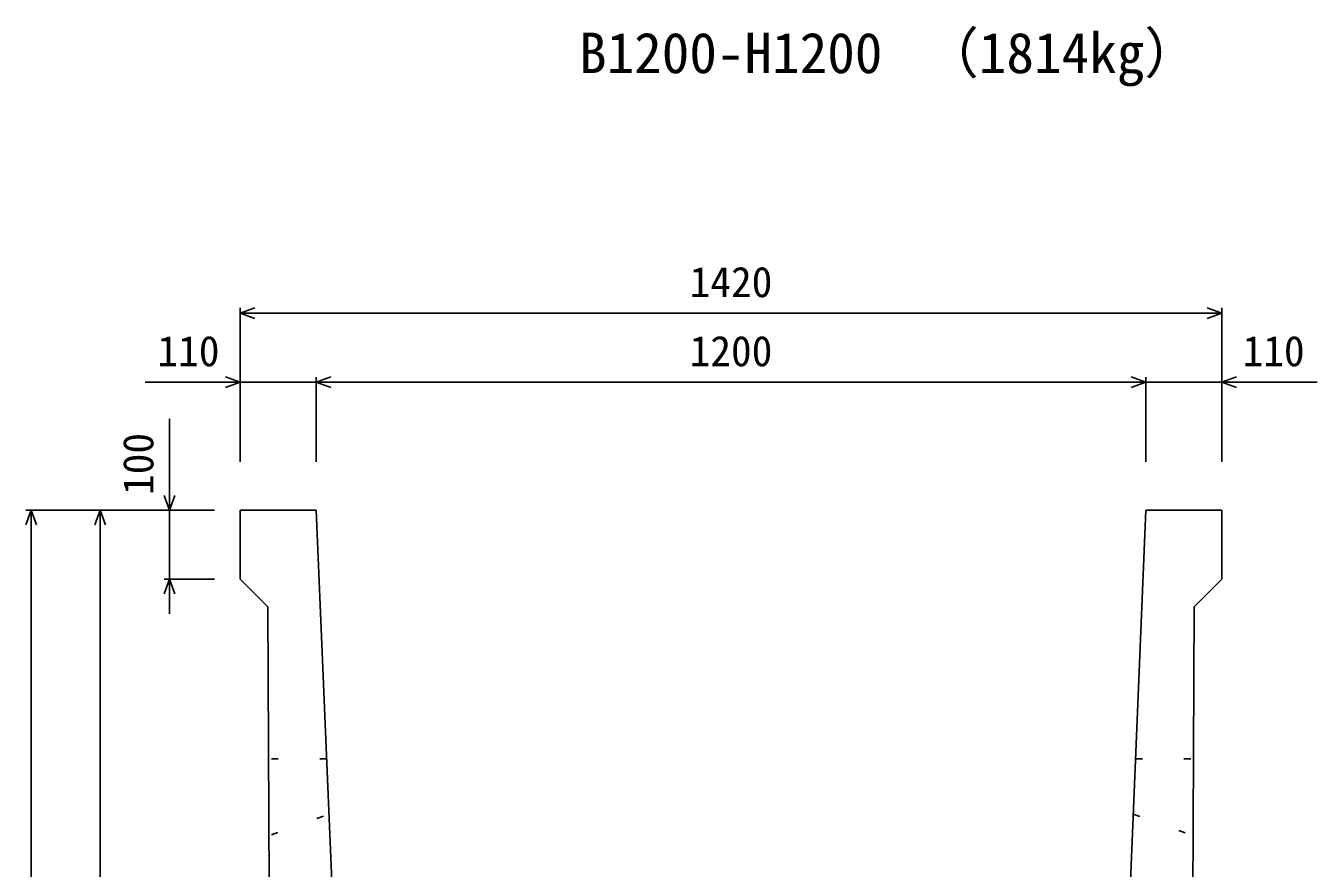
# Model space of a CAD drawing. Units: millimetres, scale not verified. Extents: x -33600 to 33600, y -11880 to 11880.
# Drawn here: x 13348 to 15216, y -1446 to -227 of the extents above; entities that cross this region are included whole.
import ezdxf
from ezdxf.enums import TextEntityAlignment as Align

# ---------------------------------------------------------------- set-up
doc = ezdxf.new("R2010")
doc.units = ezdxf.units.MM
doc.header["$LTSCALE"] = 40
doc.linetypes.add('DOTTED', pattern=[1.75, 0.25, -1.5])
for name, color, linetype, lineweight in [('0-0_DIM', 7, 'Continuous', 25), ('0-5_OUTLINE', 3, 'Continuous', 25), ('0-6_OUTLINE2', 4, 'DOTTED', 25), ('0-7_TXT', 7, 'Continuous', 25)]:
    doc.layers.add(name, color=color, linetype=linetype, lineweight=lineweight)
doc.styles.add('ＭＳ ゴシック', font='')
doc.styles.get('ＭＳ ゴシック').set_extended_font_data('MS Gothic')

msp = doc.modelspace()

# ---------------------------------------------------------------- linework, layer by layer
at = {"layer": '0-0_DIM'}
for p, q in [((13658.16, -635.67), (13658.16, -858.17)), ((15078.16, -643.17), (13658.16, -643.17)), ((15078.16, -635.67), (15078.16, -858.17)), ((13520.38, -743.17), (13658.16, -743.17)), ((13768.16, -743.17), (13658.16, -743.17)), ((13768.16, -735.67), (13768.16, -858.17)), ((13768.16, -743.17), (14968.16, -743.17)), ((14968.16, -735.67), (14968.16, -858.17)), ((14968.16, -743.17), (15078.16, -743.17)), ((15215.93, -743.17), (15078.16, -743.17)), ((13555.66, -928.17), (13555.66, -795.92)), ((13348.16, -928.17), (13620.66, -928.17)), ((13355.66, -928.17), (13355.66, -2243.17)), ((13455.66, -928.17), (13455.66, -2128.17)), ((13555.66, -928.17), (13555.66, -1028.17)), ((13620.66, -1028.17), (13548.16, -1028.17)), ((13555.66, -1078.17), (13555.66, -1028.17))]:
    msp.add_line(p, q, dxfattribs=at)
for points in [[(13679.3, -650.87), (13658.16, -643.17), (13679.3, -635.48)], [(15057.01, -635.48), (15078.16, -643.17), (15057.01, -650.87)], [(13637.01, -735.48), (13658.16, -743.17), (13637.01, -750.87)], [(13789.3, -750.87), (13768.16, -743.17), (13789.3, -735.48)], [(14947.01, -735.48), (14968.16, -743.17), (14947.01, -750.87)], [(15099.3, -735.48), (15078.16, -743.17), (15099.3, -750.87)], [(13547.96, -907.03), (13555.66, -928.17), (13563.35, -907.03)], [(13363.35, -949.32), (13355.66, -928.17), (13347.96, -949.32)], [(13447.96, -949.32), (13455.66, -928.17), (13463.35, -949.32)], [(13563.35, -1049.32), (13555.66, -1028.17), (13547.96, -1049.32)]]:
    msp.add_lwpolyline(points, dxfattribs=at)
at = {"layer": '0-5_OUTLINE'}
for p, q in [((13658.16, -928.17), (13658.16, -1028.17)), ((13658.16, -928.17), (13768.16, -928.17)), ((13815.36, -2061.09), (13768.16, -928.17)), ((14920.95, -2061.09), (14968.16, -928.17)), ((15078.16, -928.17), (14968.16, -928.17)), ((15078.16, -928.17), (15078.16, -1028.17)), ((15038.16, -1068.17), (15078.16, -1028.17)), ((15038.16, -1068.17), (15033.18, -2178.17))]:
    msp.add_line(p, q, dxfattribs=at)
msp.add_lwpolyline([(13658.16, -1028.17), (13698.16, -1068.17), (13703.13, -2178.17)], dxfattribs=at)
at = {"layer": '0-6_OUTLINE2'}
for p, q in [((13703.16, -1288.17), (13783.16, -1288.17)), ((14953.16, -1288.17), (15033.16, -1288.17)), ((13703.16, -1398.17), (13786.49, -1368.17)), ((14949.82, -1368.17), (15033.16, -1398.17))]:
    msp.add_line(p, q, dxfattribs=at)

# ---------------------------------------------------------------- texts
at = {"layer": '0-0_DIM', "style": 'ＭＳ ゴシック'}
for s, p in [('1420', (14308.16, -633.17)), ('110', (13538.34, -733.17)), ('1200', (14308.16, -733.17)), ('110', (15107.98, -733.17))]:
    msp.add_text(s, height=43.99, dxfattribs=at).set_placement(p, align=Align.BOTTOM_LEFT)
msp.add_text('100', height=43.99, rotation=90, dxfattribs=at).set_placement((13545.66, -906.25), align=Align.BOTTOM_LEFT)
at = {"layer": '0-7_TXT', "style": 'ＭＳ ゴシック'}
for s, p in [('B1200-H1200', (14148.16, -313.5)), ('（1814kg）', (14646.53, -313.5))]:
    msp.add_text(s, height=58.65, dxfattribs=at).set_placement(p, align=Align.BOTTOM_LEFT)

doc.saveas('drawing.dxf')
